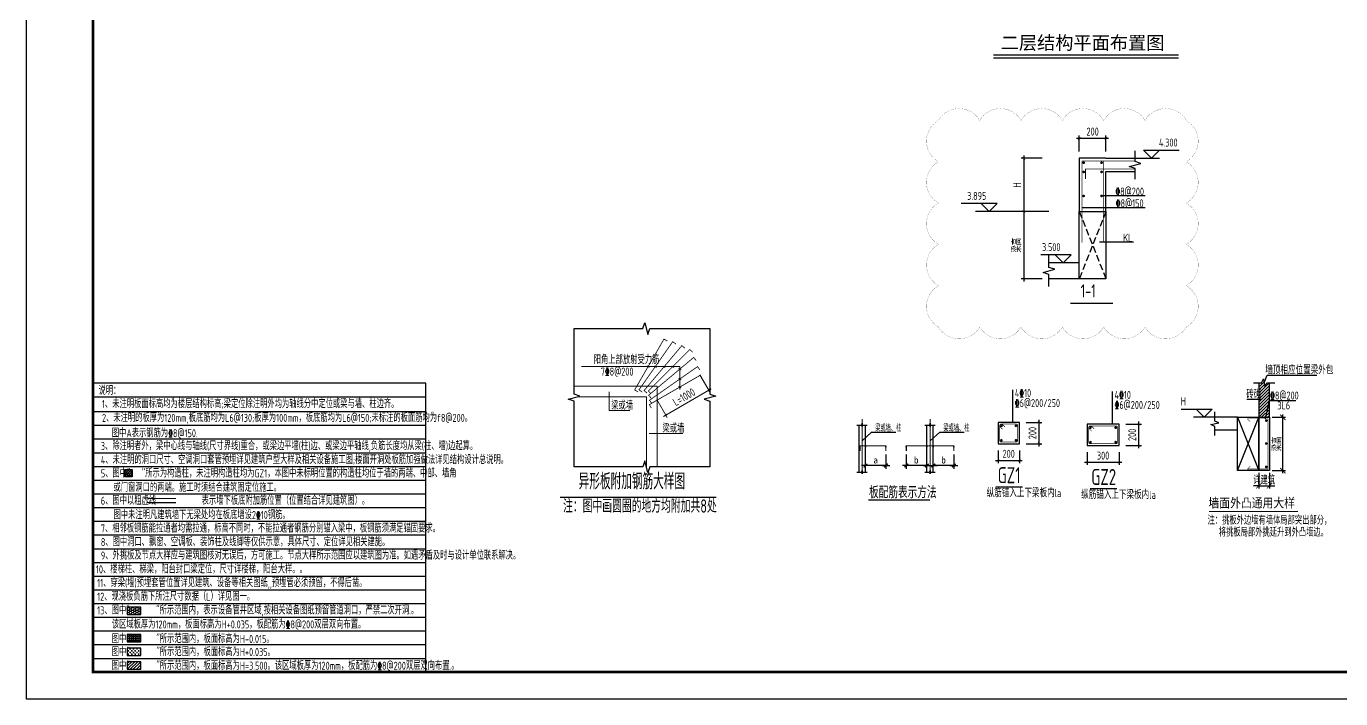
# Model space of a CAD drawing. Extents: x -668857 to 143095, y -247466 to 228182.
# Drawn here: x -229465 to -180181, y 97741 to 122965 of the extents above; entities that cross this region are included whole.
import ezdxf
from ezdxf.enums import TextEntityAlignment as Align

# ---------------------------------------------------------------- set-up
doc = ezdxf.new("R2010")
doc.units = 0
doc.header["$LTSCALE"] = 1000
for name, pattern in [('__DASH', [0.35, 0.25, -0.1]), ('DASH', [0.35, 0.25, -0.1]), ('DOTE', [2.42, 2, -0.2, 0.02, -0.2])]:
    doc.linetypes.add(name, pattern=pattern)
doc.layers.get('0').update_dxf_attribs({"linetype": 'CONTINUOUS'})
doc.layers.get('DEFPOINTS').update_dxf_attribs({"linetype": 'CONTINUOUS'})
for name, color, linetype, lineweight in [('+公共字体', 7, 'CONTINUOUS', 20), ('+图名', 243, 'CONTINUOUS', 20), ('+混凝土墙', 3, 'CONTINUOUS', 20), ('DOTE', 19, 'DOTE', 9), ('Z-详图标注', 3, 'CONTINUOUS', 18), ('查找字符', 1, 'CONTINUOUS', 18)]:
    doc.layers.add(name, color=color, linetype=linetype, lineweight=lineweight)
for name, color, linetype in [('-TK', 7, 'CONTINUOUS'), ('DIM', 2, 'CONTINUOUS'), ('FLOOR_UP_REIN', 13, 'CONTINUOUS'), ('GJ', 5, 'CONTINUOUS'), ('LINK', 6, 'CONTINUOUS'), ('NUM', 7, 'CONTINUOUS'), ('OUTLINE', 2, 'CONTINUOUS'), ('REIN', 6, 'CONTINUOUS'), ('S-B板填充', 251, 'CONTINUOUS'), ('S-B表格', 2, 'CONTINUOUS'), ('S-DETLCW-LINE1-pdx', 7, 'CONTINUOUS'), ('S-DETLCW-TEXT', 7, 'CONTINUOUS'), ('S-DETLS-HATCH', 251, 'CONTINUOUS'), ('S-DETLS-TEXT', 7, 'CONTINUOUS'), ('S-X详图实线', 4, 'CONTINUOUS'), ('S-X详图标注', 3, 'CONTINUOUS'), ('S-X详图钢筋', 6, 'CONTINUOUS'), ('S-大样-砼线', 7, 'CONTINUOUS'), ('S-引出线', 40, 'CONTINUOUS'), ('S-文字', 7, 'CONTINUOUS'), ('S-板正筋', 2, 'CONTINUOUS'), ('S-构造柱', 212, 'CONTINUOUS'), ('S-表格线', 54, 'CONTINUOUS'), ('S-降板填充', 75, 'CONTINUOUS'), ('TEXT', 2, 'CONTINUOUS'), ('THIN', 7, 'CONTINUOUS'), ('大样线', 40, 'CONTINUOUS'), ('悬梁', 4, 'CONTINUOUS'), ('空调洞口标注', 130, 'CONTINUOUS'), ('说明文字', 7, 'CONTINUOUS')]:
    doc.layers.add(name, color=color, linetype=linetype)
doc.layers.add('审图修改', color=2, linetype='CONTINUOUS', plot=False)
doc.styles.add('-宋体', font='', dxfattribs={"width": 0.7, "height": 300, "bigfont": '宋体.TTF'})
doc.styles.add('10', font='', dxfattribs={"width": 0.7, "height": 300})
doc.styles.add('BW_Rein', font='Tssdeng.shx', dxfattribs={"width": 0.7, "bigfont": 'hztxt.shx'})
doc.styles.add('hzst', font='', dxfattribs={"width": 0.7})
doc.styles.add('TSSD_DIMENSION', font='Tssdeng.shx', dxfattribs={"width": 0.7, "bigfont": 'tssdchn.shx'})
doc.styles.add('TSSD_Label', font='Tssdeng.shx', dxfattribs={"width": 0.7, "bigfont": 'hztxt.shx'})
doc.styles.add('TSSD_Norm', font='Tssdeng.shx', dxfattribs={"bigfont": 'tssdchn.shx'})
doc.styles.add('TSSD_REIN', font='tssdeng.shx', dxfattribs={"width": 0.7, "height": 300, "bigfont": 'tssdchn.shx'})
doc.styles.get('-宋体').set_extended_font_data('SimSun')
doc.styles.get('10').set_extended_font_data('SimSun')
doc.styles.get('hzst').set_extended_font_data('SimSun')
doc.dimstyles.new('25-100', dxfattribs={"dimscale": 100, "dimtxt": 3, "dimasz": 2, "dimexe": 1, "dimexo": 1, "dimgap": 0.5, "dimtad": 1, "dimdec": 0, "dimlfac": 0.25, "dimdsep": 46, "dimtxsty": 'TSSD_REIN', "dimblk1": 'ARCHTICK', "dimblk2": 'ARCHTICK', "dimsah": 1, "dimcen": 2.5, "dimdle": 1, "dimclrd": 256, "dimclre": 256, "dimclrt": 7, "dimadec": 0, "dimazin": 0, "dimtfac": 1, "dimtdec": 0, "dimtix": 1, "dimtmove": 2, "dimatfit": 3, "dimldrblk": 'ARCHTICK', "dimfxl": 0, "dimtolj": 1, "dimtzin": 0, "dimlwd": -1, "dimlwe": -1, "dimarcsym": 0})
doc.dimstyles.new('TSSD_100_100$0', dxfattribs={"dimtxt": 300, "dimasz": 80, "dimexe": 100, "dimexo": 250, "dimgap": 100, "dimtad": 1, "dimdec": 0, "dimzin": 0, "dimdsep": 46, "dimtxsty": 'TSSD_DIMENSION', "dimblk": 'ARCHTICK', "dimcen": 0, "dimdle": 100, "dimclrd": 3, "dimclre": 3, "dimclrt": 7, "dimadec": 0, "dimazin": 0, "dimtfac": 1, "dimtdec": 0, "dimtix": 1, "dimtmove": 2, "dimatfit": 3, "dimldrblk": 'ARCHTICK', "dimfxl": 0, "dimtolj": 1, "dimtzin": 0, "dimarcsym": 0})
doc.dimstyles.new('TSSD_20_100', dxfattribs={"dimtxt": 300, "dimasz": 100, "dimexe": 100, "dimexo": 250, "dimgap": 100, "dimtad": 1, "dimdec": 0, "dimlfac": 0.2, "dimzin": 0, "dimdsep": 46, "dimtxsty": 'TSSD_DIMENSION', "dimblk": 'ARCHTICK', "dimcen": 0, "dimdle": 100, "dimclrt": 7, "dimadec": 0, "dimazin": 0, "dimtfac": 1, "dimtdec": 0, "dimtix": 1, "dimtmove": 2, "dimatfit": 3, "dimldrblk": 'ARCHTICK', "dimfxl": 0, "dimtolj": 1, "dimtzin": 0, "dimarcsym": 0})
doc.dimstyles.new('TSSD_25_100', dxfattribs={"dimtxt": 300, "dimasz": 100, "dimexe": 100, "dimexo": 250, "dimgap": 100, "dimtad": 1, "dimdec": 0, "dimlfac": 0.25, "dimzin": 0, "dimdsep": 46, "dimtxsty": 'TSSD_DIMENSION', "dimblk": 'ARCHTICK', "dimcen": 0, "dimdle": 100, "dimclrt": 7, "dimadec": 0, "dimazin": 0, "dimtfac": 1, "dimtdec": 0, "dimtix": 1, "dimtmove": 2, "dimatfit": 3, "dimldrblk": 'ARCHTICK', "dimfxl": 0, "dimtolj": 1, "dimtzin": 0, "dimarcsym": 0})

# ---------------------------------------------------------------- blocks, each defined once
blk = doc.blocks.new('_DIMX')
blk.add_line((-150, 0), (150, 0))
at = {"const_width": 50}
blk.add_lwpolyline([(-70, -70), (70, 70)], dxfattribs=at)
blk = doc.blocks.new('A$C1DDD5A89')
at = {"color": 6, "const_width": 50}
blk.add_lwpolyline([(439, 25), (2741, 25)], dxfattribs=at)
at = {"layer": 'DOTE', "color": 8, "linetype": 'DOTE'}
for p, q in [((202, 3054), (202, 888)), ((2750, 3054), (2750, 888))]:
    blk.add_line(p, q, dxfattribs=at)
at = {"layer": 'GJ'}
blk.add_point((1858, 2022), dxfattribs=at)
at = {"layer": 'REIN', "color": 1, "const_width": 40}
for points in [[(129, 1860), (129, 2059), (1095, 2059), (1095, 1860)], [(1858, 1860), (1858, 2059), (3643, 2059), (3643, 1860)]]:
    blk.add_lwpolyline(points, dxfattribs=at)
at = {"layer": '大样线'}
for p, q in [((0, 2837), (188, 2837)), ((81, 2837), (81, 1066)), ((188, 2837), (202, 2909)), ((202, 2909), (202, 2778)), ((202, 2778), (217, 2837)), ((202, 2247), (556, 2571)), ((217, 2837), (395, 2837)), ((556, 2571), (1467, 2571)), ((2548, 2837), (2736, 2837)), ((2736, 2837), (2751, 2909)), ((2751, 2909), (2751, 2778)), ((2751, 2778), (2766, 2837)), ((2758, 2247), (3112, 2571)), ((2766, 2837), (2943, 2837)), ((3112, 2571), (4023, 2571)), ((0, 1066), (188, 1066)), ((188, 1066), (202, 1138)), ((202, 1138), (202, 1006)), ((202, 1006), (217, 1066)), ((217, 1066), (395, 1066)), ((2548, 1066), (2736, 1066)), ((2736, 1066), (2751, 1138)), ((2751, 1138), (2751, 1006)), ((2751, 1006), (2766, 1066)), ((2766, 1066), (2943, 1066))]:
    blk.add_line(p, q, dxfattribs=at)
at = {"layer": '大样线', "linetype": 'ByBlock'}
for p, q in [((323, 1066), (323, 2837)), ((2630, 1066), (2630, 2837)), ((2871, 1066), (2871, 2837))]:
    blk.add_line(p, q, dxfattribs=at)
at = {"layer": '大样线', "color": 0, "linetype": 'ByBlock'}
for p in [(323, 2022), (1095, 2022), (2630, 2022), (2871, 2022), (3643, 2022), (202, 1319)]:
    blk.add_point(p, dxfattribs=at)
at = {"layer": '空调洞口标注'}
for p, q in [((1095, 1732), (1095, 1190)), ((1858, 1732), (1858, 1190)), ((3643, 1732), (3643, 1190)), ((1094, 1319), (203, 1319)), ((2629, 1319), (1859, 1319)), ((3642, 1319), (2872, 1319))]:
    blk.add_line(p, q, dxfattribs=at)
blk.add_point((1858, 1319), dxfattribs=at)
at = {"layer": '空调洞口标注', "color": 0, "linetype": 'ByBlock'}
blk.add_point((2871, 1319), dxfattribs=at)
at = {"layer": '空调洞口标注', "xscale": 0.9649999998509884, "yscale": 0.9649999998509884, "zscale": 0.965, "rotation": 180}
for p in [(323, 1319), (1858, 1319)]:
    blk.add_blockref('_DIMX', p, dxfattribs=at)
at = {"layer": '空调洞口标注', "xscale": 0.9649999998509884, "yscale": 0.9649999998509884, "zscale": 0.965}
for p in [(1095, 1319), (2630, 1319), (2872, 1319), (3643, 1319)]:
    blk.add_blockref('_DIMX', p, dxfattribs=at)
at = {"layer": '空调洞口标注', "style": '10'}
for s, p in [('a', (709, 1523)), ('b', (2231, 1523)), ('b', (3257, 1523))]:
    blk.add_text(s, height=250, dxfattribs=at).set_placement(p, align=Align.MIDDLE_CENTER)
at = {"layer": '说明文字'}
for s, height, style, width, p in [('梁或墙、柱', 250, 'TSSD_REIN', 0.6, (693, 2596)), ('梁或墙、柱', 250, 'TSSD_REIN', 0.6, (3249, 2596)), ('板配筋表示方法', 450, 'TSSD_DIMENSION', 0.7, (459, 91))]:
    blk.add_text(s, height=height, dxfattribs=dict(at, style=style, width=width)).set_placement(p)
blk = doc.blocks.new('_ArchTick')
at = {"color": 0, "linetype": 'ByBlock', "const_width": 0.15}
blk.add_lwpolyline([(-0.5, -0.5), (0.5, 0.5)], dxfattribs=at)
blk = doc.blocks.new('*D45')
at = {"layer": 'DEFPOINTS', "color": 0}
for p in [(30394, 226071), (30794, 226071), (30794, 225492)]:
    blk.add_point(p, dxfattribs=at)
at = {"layer": 'S-X详图标注'}
for p, q in [((30394, 225971), (30394, 225392)), ((30794, 225971), (30794, 225392)), ((30394, 225492), (30194, 225492)), ((30394, 225492), (30794, 225492)), ((30794, 225492), (30994, 225492))]:
    blk.add_line(p, q, dxfattribs=at)
at = {"layer": 'S-X详图标注', "xscale": 200, "yscale": 200, "zscale": 200}
blk.add_blockref('_ArchTick', (30394, 225492), dxfattribs=at)
at = {"layer": 'S-X详图标注', "xscale": 200, "yscale": 200, "zscale": 200, "rotation": 180}
blk.add_blockref('_ArchTick', (30794, 225492), dxfattribs=at)
at = {"layer": 'S-X详图标注', "color": 7, "insert": (30594, 225692), "char_height": 300, "attachment_point": 5, "style": 'TSSD_REIN'}
blk.add_mtext('\\A1;详建筑', dxfattribs=at)
blk = doc.blocks.new('*D46')
at = {"layer": 'DEFPOINTS', "color": 0}
for p in [(30794, 228060), (31291, 228060), (30794, 226060)]:
    blk.add_point(p, dxfattribs=at)
at = {"layer": 'S-X详图标注'}
for p, q in [((30894, 228060), (31391, 228060)), ((31291, 225960), (31291, 228160)), ((30894, 226060), (31391, 226060))]:
    blk.add_line(p, q, dxfattribs=at)
at = {"layer": 'S-X详图标注', "xscale": 200, "yscale": 200, "zscale": 200}
for p, rotation in [((31291, 228060), 90), ((31291, 226060), 270)]:
    blk.add_blockref('_ArchTick', p, dxfattribs=dict(at, rotation=rotation))
at = {"layer": 'S-X详图标注', "color": 7, "insert": (31091, 227060), "char_height": 300, "attachment_point": 5, "rotation": 90, "style": 'TSSD_REIN'}
blk.add_mtext('\\A1;梁高', dxfattribs=at)
blk = doc.blocks.new('*D571')
at = {"layer": 'DEFPOINTS', "color": 0}
for p in [(-192231, 108106), (-191488, 108106), (-192231, 107306)]:
    blk.add_point(p, dxfattribs=at)
at = {"layer": 'DIM', "color": 0, "lineweight": -2}
for p, q in [((-191981, 108106), (-191388, 108106)), ((-191488, 107206), (-191488, 108206)), ((-191981, 107306), (-191388, 107306))]:
    blk.add_line(p, q, dxfattribs=at)
at = {"layer": 'DIM', "color": 0, "lineweight": -2, "xscale": 100, "yscale": 100, "zscale": 100}
for p, rotation in [((-191488, 108106), 90), ((-191488, 107306), 270)]:
    blk.add_blockref('_ArchTick', p, dxfattribs=dict(at, rotation=rotation))
at = {"layer": 'DIM', "color": 7, "insert": (-191738, 107706), "char_height": 300, "attachment_point": 5, "rotation": 90, "style": 'TSSD_DIMENSION'}
blk.add_mtext('\\A1;200', dxfattribs=at)
blk = doc.blocks.new('*D572')
at = {"layer": 'DEFPOINTS', "color": 0}
for p in [(-193031, 107306), (-192231, 107306), (-192231, 106679)]:
    blk.add_point(p, dxfattribs=at)
at = {"layer": 'DIM', "color": 0, "lineweight": -2}
for p, q in [((-193031, 107056), (-193031, 106579)), ((-192231, 107056), (-192231, 106579)), ((-193131, 106679), (-192131, 106679))]:
    blk.add_line(p, q, dxfattribs=at)
at = {"layer": 'DIM', "color": 0, "lineweight": -2, "xscale": 100, "yscale": 100, "zscale": 100, "rotation": 180}
blk.add_blockref('_ArchTick', (-193031, 106679), dxfattribs=at)
at = {"layer": 'DIM', "color": 0, "lineweight": -2, "xscale": 100, "yscale": 100, "zscale": 100}
blk.add_blockref('_ArchTick', (-192231, 106679), dxfattribs=at)
at = {"layer": 'DIM', "color": 7, "insert": (-192631, 106929), "char_height": 300, "attachment_point": 5, "style": 'TSSD_DIMENSION'}
blk.add_mtext('\\A1;200', dxfattribs=at)
blk = doc.blocks.new('*D504')
at = {"layer": 'DEFPOINTS', "color": 0}
for p in [(5060, 9464), (3444, 8530), (5522, 8664)]:
    blk.add_point(p, dxfattribs=at)
at = {"layer": 'DIM', "color": 3, "lineweight": -2}
for p, q in [((5185, 9247), (5572, 8577)), ((3819, 7680), (5609, 8714)), ((3569, 8314), (3956, 7644))]:
    blk.add_line(p, q, dxfattribs=at)
at = {"layer": 'DIM', "color": 3, "lineweight": -2, "xscale": 80, "yscale": 80, "zscale": 80}
for p, rotation in [((5522, 8664), 29.99999999994698), ((3906, 7730), 209.999999999947)]:
    blk.add_blockref('_ArchTick', p, dxfattribs=dict(at, rotation=rotation))
at = {"layer": 'DIM', "color": 7, "insert": (4589, 8413), "char_height": 300, "attachment_point": 5, "rotation": 30, "style": 'TSSD_DIMENSION'}
blk.add_mtext('\\A1;L=1000', dxfattribs=at)
blk = doc.blocks.new('*D595')
at = {"layer": 'DEFPOINTS', "color": 0}
for p in [(-188491, 108038), (-187748, 108038), (-188491, 107238)]:
    blk.add_point(p, dxfattribs=at)
at = {"layer": 'DIM', "color": 0, "lineweight": -2}
for p, q in [((-188241, 108038), (-187648, 108038)), ((-187748, 107138), (-187748, 108138)), ((-188241, 107238), (-187648, 107238))]:
    blk.add_line(p, q, dxfattribs=at)
at = {"layer": 'DIM', "color": 0, "lineweight": -2, "xscale": 100, "yscale": 100, "zscale": 100}
for p, rotation in [((-187748, 108038), 90), ((-187748, 107238), 270)]:
    blk.add_blockref('_ArchTick', p, dxfattribs=dict(at, rotation=rotation))
at = {"layer": 'DIM', "color": 7, "insert": (-187998, 107638), "char_height": 300, "attachment_point": 5, "rotation": 90, "style": 'TSSD_DIMENSION'}
blk.add_mtext('\\A1;200', dxfattribs=at)
blk = doc.blocks.new('*D596')
at = {"layer": 'DEFPOINTS', "color": 0}
for p in [(-189691, 107238), (-188491, 107238), (-188491, 106611)]:
    blk.add_point(p, dxfattribs=at)
at = {"layer": 'DIM', "color": 0, "lineweight": -2}
for p, q in [((-189691, 106988), (-189691, 106511)), ((-188491, 106988), (-188491, 106511)), ((-189791, 106611), (-188391, 106611))]:
    blk.add_line(p, q, dxfattribs=at)
at = {"layer": 'DIM', "color": 0, "lineweight": -2, "xscale": 100, "yscale": 100, "zscale": 100, "rotation": 180}
blk.add_blockref('_ArchTick', (-189691, 106611), dxfattribs=at)
at = {"layer": 'DIM', "color": 0, "lineweight": -2, "xscale": 100, "yscale": 100, "zscale": 100}
blk.add_blockref('_ArchTick', (-188491, 106611), dxfattribs=at)
at = {"layer": 'DIM', "color": 7, "insert": (-189091, 106861), "char_height": 300, "attachment_point": 5, "style": 'TSSD_DIMENSION'}
blk.add_mtext('\\A1;300', dxfattribs=at)
blk = doc.blocks.new('A1')
blk.add_lwpolyline([(0, 59400), (0, 0), (84100, 0), (84100, 59400)], close=True)
at = {"const_width": 100}
blk.add_lwpolyline([(2500, 58400), (2500, 1000), (83100, 1000), (83100, 58400)], close=True, dxfattribs=at)
blk = doc.blocks.new('*D1079')
at = {"layer": 'DEFPOINTS', "color": 0}
for p in [(-337068, -61745), (-338068, -62495), (-337068, -62495)]:
    blk.add_point(p, dxfattribs=at)
at = {"layer": 'DIM', "color": 0, "lineweight": -2}
for p, q in [((-338168, -61745), (-336968, -61745)), ((-338068, -62245), (-338068, -61645)), ((-337068, -62245), (-337068, -61645))]:
    blk.add_line(p, q, dxfattribs=at)
at = {"layer": 'DIM', "color": 0, "lineweight": -2, "xscale": 100, "yscale": 100, "zscale": 100, "rotation": 180}
blk.add_blockref('_ArchTick', (-338068, -61745), dxfattribs=at)
at = {"layer": 'DIM', "color": 0, "lineweight": -2, "xscale": 100, "yscale": 100, "zscale": 100}
blk.add_blockref('_ArchTick', (-337068, -61745), dxfattribs=at)
at = {"layer": 'DIM', "color": 7, "insert": (-337568, -61495), "char_height": 300, "attachment_point": 5, "style": 'TSSD_DIMENSION'}
blk.add_mtext('\\A1;200', dxfattribs=at)
blk = doc.blocks.new('*D1080')
at = {"layer": 'DEFPOINTS', "color": 0}
for p in [(-339207, -62495), (-340147, -64495), (-339207, -64495)]:
    blk.add_point(p, dxfattribs=at)
at = {"layer": 'DIM', "color": 0, "lineweight": -2}
for p, q in [((-339457, -62495), (-340247, -62495)), ((-340147, -62395), (-340147, -64595)), ((-339457, -64495), (-340247, -64495))]:
    blk.add_line(p, q, dxfattribs=at)
at = {"layer": 'DIM', "color": 0, "lineweight": -2, "xscale": 100, "yscale": 100, "zscale": 100}
for p, rotation in [((-340147, -62495), 90), ((-340147, -64495), 270)]:
    blk.add_blockref('_ArchTick', p, dxfattribs=dict(at, rotation=rotation))
at = {"layer": 'DIM', "color": 7, "insert": (-340397, -63495), "char_height": 300, "attachment_point": 5, "rotation": 90, "style": 'TSSD_DIMENSION'}
blk.add_mtext('\\A1;H', dxfattribs=at)
blk = doc.blocks.new('*D1081')
at = {"layer": 'DEFPOINTS', "color": 0}
for p in [(-339207, -64495), (-340147, -67018), (-339207, -67018, 0)]:
    blk.add_point(p, dxfattribs=at)
at = {"layer": 'DIM', "color": 0, "lineweight": -2}
for p, q in [((-339457, -64495), (-340247, -64495)), ((-340147, -64395), (-340147, -67118)), ((-339457, -67018), (-340247, -67018))]:
    blk.add_line(p, q, dxfattribs=at)
at = {"layer": 'DIM', "color": 0, "lineweight": -2, "xscale": 100, "yscale": 100, "zscale": 100}
for p, rotation in [((-340147, -64495), 90), ((-340147, -67018), 270)]:
    blk.add_blockref('_ArchTick', p, dxfattribs=dict(at, rotation=rotation))
at = {"layer": 'DIM', "color": 7, "insert": (-340397, -65757), "char_height": 300, "attachment_point": 5, "rotation": 90, "style": 'TSSD_DIMENSION'}
blk.add_mtext('\\A1;梁高', dxfattribs=at)
blk = doc.blocks.new('20210306.16465652')
at = {"layer": 'S-DETLS-HATCH'}
h = blk.add_hatch(dxfattribs=at)
h.set_pattern_fill('ANSI31', color=256, scale=25)
h.set_pattern_definition([(45, (-250051.66, 573697.02), (-56.126601, 56.126601), [])])
h.paths.add_polyline_path([(3315.4, 5761.9), (3215.4, 5761.9), (3145.4, 5611.9), (3085.4, 5911.9), (3015.4, 5761.9), (2915.4, 5761.9), (2915.4, 4472.4), (3315.4, 4472.4)])
at = {"layer": 'S-DETLCW-LINE1-pdx'}
for points in [[(2715.4, 5761.9), (3015.4, 5761.9), (3085.4, 5911.9), (3145.4, 5611.9), (3215.4, 5761.9), (3515.4, 5761.9)], [(1268.2, 3792.4), (1268.2, 4132.4), (1118.2, 4202.4), (1418.2, 4262.4), (1268.2, 4332.4), (1268.2, 4672.4)]]:
    blk.add_lwpolyline(points, dxfattribs=at)
at = {"layer": 'S-DETLCW-TEXT', "const_width": 30}
blk.add_lwpolyline([(4388.8, 937.6), (1041.9, 937.6)], dxfattribs=at)
at = {"layer": 'S-DETLS-TEXT'}
blk.add_line((3009.8, 5139.7), (2467.6, 5139.7), dxfattribs=at)
for points in [[(3115.4, 5761.9), (3233, 6051.8), (5095.2, 6051.8)], [(3165.2, 4412.4), (3315.4, 5101.5), (4302.7, 5101.5)]]:
    blk.add_lwpolyline(points, dxfattribs=at)
at = {"layer": 'S-X详图实线'}
for p, q in [((2115.4, 4472.4), (1268.2, 4472.4)), ((2115.4, 4472.4), (2915.4, 2472.4)), ((2115.4, 2472.4), (2915.4, 4472.4)), ((2115.4, 3992.4), (1268.2, 3992.4))]:
    blk.add_line(p, q, dxfattribs=at)
blk.add_lwpolyline([(2915.4, 5761.9), (2915.4, 4472.4), (3315.4, 4472.4), (3315.4, 5761.9)], dxfattribs=at)
for points in [[(2115.4, 4472.4), (2915.4, 4472.4), (2915.4, 2472.4), (2115.4, 2472.4)], [(2915.4, 4472.4), (3315.4, 4472.4), (3315.4, 2472.4), (2915.4, 2472.4)]]:
    blk.add_lwpolyline(points, close=True, dxfattribs=at)
at = {"layer": 'S-X详图标注'}
blk.add_line((1268.2, 4472.4), (468.4, 4472.4), dxfattribs=at)
blk.add_lwpolyline([(0, 4772.4), (1168.3, 4772.4), (868.3, 4472.4), (568.3, 4772.4)], dxfattribs=at)
at = {"layer": 'S-X详图钢筋', "const_width": 20}
blk.add_lwpolyline([(2592.4, 4306.3), (2486.4, 4412.4), (3255.4, 4412.4), (3255.4, 2532.4), (2486.4, 2532.4), (2592.4, 2638.4)], dxfattribs=at)
at = {"layer": 'S-X详图钢筋', "const_width": 50}
for points in [[(3168.1, 4350.3, 1), (3218.1, 4350.3, 1)], [(3168.1, 3488.9, 1), (3218.1, 3488.9, 1)], [(3168.1, 2609.8, 1), (3218.1, 2609.8, 1)]]:
    blk.add_lwpolyline(points, format="xyb", close=True, dxfattribs=at)
at = {"layer": 'S-DETLCW-TEXT', "style": 'hzst', "width": 0.85}
blk.add_text('墙面外凸通用大样', height=350, dxfattribs=at).set_placement((1025.4, 1088.1))
at = {"layer": 'S-DETLS-TEXT', "width": 0.7}
for s, style, p in [('墙顶相应位置梁外包', 'BW_Rein', (3158.9, 6088.4)), ('砖砌', 'BW_Rein', (2442.3, 5176.3)), ('%%1328@200', 'BW_Rein', (3336.9, 5138.1)), ('3L6', 'BW_Rein', (3608.6, 4766)), ('注：挑板外边墙有墙体局部突出部分，', 'TSSD_REIN', (991.5, 450)), ('将挑板局部外挑延升到外凸墙边。', 'TSSD_REIN', (1414.1, 0))]:
    blk.add_text(s, height=300, dxfattribs=dict(at, style=style)).set_placement(p)
at = {"layer": 'S-DETLS-TEXT', "style": 'TSSD_REIN', "width": 0.75}
blk.add_text('H', height=300, dxfattribs=at).set_placement((181.3, 4832.5), align=Align.BOTTOM_RIGHT)
at = {"layer": 'S-X详图标注'}
for p1, p2, distance, text, picture, middle in [((3315.4, 2472.4), (3315.4, 4472.4), -496.7, '梁高', '*D46', (3612.1, 3472.4)), ((2915.4, 2483.6), (3315.4, 2483.6), -579.2, '详建筑', '*D45', (3115.4, 2104.4))]:
    dim = blk.add_aligned_dim(p1=p1, p2=p2, distance=distance, text=text, dimstyle='25-100', dxfattribs=at)
    dim.commit()
    dim.dimension.update_dxf_attribs({"geometry": picture, "text_midpoint": middle, "insert": (-27478.5, -223587.5)})
blk = doc.blocks.new('A$C3D802B83')
at = {"layer": '+公共字体', "linetype": 'Continuous'}
for p, q in [((744, 9550.9), (4432.1, 9550.9)), ((4432.1, 8687.9), (4432.1, 9550.9)), ((1781.2, 8604.3), (1781.2, 7908.1)), ((1781.2, 7900.1), (2555.9, 7900.1)), ((3278.8, 7035.6), (4551.4, 7035.6))]:
    blk.add_line(p, q, dxfattribs=at)
at = {"layer": '+图名', "linetype": 'Continuous', "const_width": 50}
blk.add_lwpolyline([(-63, 4643.9), (5800.4, 4643.9)], dxfattribs=at)
at = {"layer": '+混凝土墙', "linetype": 'Continuous'}
for p, q in [((468.2, 8822.4), (3581.4, 8822.4)), ((597.3, 8422.4), (3181.4, 8422.4)), ((3181.4, 8422.4), (3181.4, 5796.4)), ((3581.4, 8822.4), (3581.4, 5796.4))]:
    blk.add_line(p, q, dxfattribs=at)
at = {"layer": 'FLOOR_UP_REIN', "const_width": 30}
for points in [[(3970.2, 10507.9), (3840.3, 10582.9), (2739.8, 8676.9), (2869.7, 8601.9)], [(4289.1, 10397.8), (4166.2, 10483.8), (2903.8, 8681), (3026.7, 8594.9)], [(4622.7, 10240.4), (4507.8, 10336.8), (3093.1, 8650.8), (3208, 8554.4)], [(4914.2, 10087.1), (4808.2, 10193.1), (3251.9, 8636.8), (3358, 8530.8)], [(5048.3, 9777.8), (4951.8, 9892.7), (3265.9, 8478), (3362.3, 8363.1)], [(5184.9, 9428.3), (5098.9, 9551.1), (3296, 8288.8), (3382.1, 8165.9)], [(5273, 9095.3), (5198, 9225.2), (3292, 8124.8), (3367, 7994.9)]]:
    blk.add_lwpolyline(points, dxfattribs=at)
at = {"layer": 'THIN'}
blk.add_lwpolyline([(5562.2, 5796.4), (3306.7, 5796.4), (3236.7, 5576.4), (3116.7, 6016.4), (3046.7, 5796.4), (468.2, 5796.4), (468.2, 8257.2), (248.2, 8327.2), (688.2, 8447.2), (468.2, 8517.2), (468.2, 10977.9), (3046.7, 10977.9), (3116.7, 11197.9), (3236.7, 10757.9), (3306.7, 10977.9), (5562.2, 10977.9), (5562.2, 8517.2), (5782.2, 8447.2), (5342.2, 8327.2), (5562.2, 8257.2)], close=True, dxfattribs=at)
at = {"layer": '查找字符', "const_width": 35}
for points in [[(3195.4, 9582.1), (3293.5, 9519.7)], [(3461.2, 9577.4), (3559.3, 9515)], [(3788.2, 9577.4), (3886.4, 9515)], [(4121.9, 9577.4), (4220.1, 9515)], [(4388.1, 9483.1), (4486.2, 9420.7)], [(4388.1, 9110.7), (4486.2, 9048.3)], [(4388.1, 8809.5), (4486.2, 8747.1)]]:
    blk.add_lwpolyline(points, dxfattribs=at)
at = {"layer": '+公共字体', "linetype": 'Continuous', "style": 'TSSD_REIN', "width": 0.7}
for s, p in [('阳角上部放射受力筋', (1206.7, 9652.5)), ('7%%1328@200', (1467.3, 9212.7)), ('梁或墙', (1863, 7938.4)), ('梁或墙', (3783.9, 7076.5))]:
    blk.add_text(s, height=300, dxfattribs=at).set_placement(p)
blk.add_text('注：图中画圆圈的地方均附加共8处', height=500, dxfattribs=at).set_placement((55.5, 3920.3), align=Align.BOTTOM_LEFT)
at = {"layer": '+图名', "linetype": 'Continuous', "style": 'TSSD_REIN', "width": 0.7}
blk.add_text('异形板附加钢筋大样图', height=600, dxfattribs=at).set_placement((640.5, 4766.9), align=Align.BOTTOM_LEFT)
at = {"layer": 'DIM'}
dim = blk.add_aligned_dim(p1=(3443.8, 8530.2), p2=(5060.4, 9463.5), distance=-923.8, text='L=1000', dimstyle='TSSD_100_100$0', dxfattribs=at)
dim.commit()
dim.dimension.update_dxf_attribs({"geometry": '*D504', "text_midpoint": (4589, 8413.4)})
blk = doc.blocks.new('20210908.16341730')
at = {"layer": 'NUM', "const_width": 50, "elevation": 0}
blk.add_lwpolyline([(198734.9, 326241.4), (200333.2, 326241.4)], dxfattribs=at)
at = {"layer": 'S-X详图实线'}
for points in [[(200064.5, 331687.2), (199064.5, 331687.2), (199064.5, 329687.2)], [(200064.5, 331687.2), (201156, 331687.2)], [(200064.5, 329687.2), (200064.5, 331187.2)], [(200064.5, 331187.2), (201156, 331187.2)], [(201532.9, 330276.3), (199899.5, 330276.3)], [(201539.8, 329835.3), (199189.5, 329835.3)], [(201094.3, 328546.1), (199827.6, 328546.1)], [(199064.5, 327764.3), (197925.8, 327764.3)], [(199064.5, 327164.3), (197925.8, 327164.3)]]:
    blk.add_lwpolyline(points, dxfattribs=at)
at = {"layer": 'S-X详图实线', "elevation": 0}
blk.add_lwpolyline([(197925.8, 329687.2), (195171.3, 329687.2)], dxfattribs=at)
at = {"layer": 'S-X详图实线'}
blk.add_lwpolyline([(199064.5, 329687.2), (200064.5, 329687.2), (200064.5, 327164.3), (199064.5, 327164.3)], close=True, dxfattribs=at)
at = {"layer": 'S-X详图实线', "linetype": '__DASH'}
for points in [[(199064.5, 329687.2), (200064.5, 327164.3)], [(200064.5, 329687.2), (199064.5, 327164.3)]]:
    blk.add_lwpolyline(points, dxfattribs=at)
at = {"layer": 'S-X详图标注'}
for p, q in [((201156, 331687.2), (202071.8, 331687.2)), ((201771.8, 331687.2), (201471.8, 331987.2)), ((201471.8, 331987.2), (202071.8, 331987.2)), ((201771.8, 331687.2), (202071.8, 331987.2)), ((202071.8, 331987.2), (202812.2, 331987.2)), ((195381.5, 329987.2, 0), (194641.1, 329987.2, 0)), ((195681.5, 329687.2, 0), (195381.5, 329987.2, 0)), ((195981.5, 329987.2, 0), (195381.5, 329987.2, 0)), ((195681.5, 329687.2, 0), (195981.5, 329987.2, 0)), ((195939, 329687.2, 0), (195381.5, 329687.2, 0)), ((198161.3, 328064.3), (197627.3, 328064.3)), ((198461.3, 327764.3), (198161.3, 328064.3)), ((198761.3, 328064.3), (198161.3, 328064.3)), ((198718.8, 327764.3), (198161.3, 327764.3)), ((198461.3, 327764.3), (198761.3, 328064.3))]:
    blk.add_line(p, q, dxfattribs=at)
at = {"layer": 'S-X详图钢筋', "const_width": 30}
for points in [[(199964.5, 328523), (199964.5, 331587.2), (199164.5, 331587.2), (199164.5, 328523)], [(199164.5, 331009), (199164.5, 331587.2), (201156, 331587.2)], [(201156, 331287.2), (199298.9, 331287.2), (199298.9, 330906.5)]]:
    blk.add_lwpolyline(points, dxfattribs=at)
at = {"layer": 'S-X详图钢筋', "const_width": 50}
for points in [[(199254.5, 331521.2, -1), (199204.5, 331521.2, -1)], [(199254.5, 331177.5, -1), (199204.5, 331177.5, -1)], [(199874.5, 331521.2, 1), (199924.5, 331521.2, 1)], [(199874.5, 331177.5, 1), (199924.5, 331177.5, 1)], [(199254.5, 330276.3, -1), (199204.5, 330276.3, -1)], [(199874.5, 330276.3, 1), (199924.5, 330276.3, 1)]]:
    blk.add_lwpolyline(points, format="xyb", close=True, dxfattribs=at)
at = {"layer": 'THIN'}
for points in [[(201156, 330907.2), (201156, 331307.2), (200936, 331377.2), (201376, 331497.2), (201156, 331567.2), (201156, 331967.2)], [(197925.8, 326884.3), (197925.8, 327334.3), (197705.8, 327404.3), (198145.8, 327524.3), (197925.8, 327594.3), (197925.8, 328044.3)]]:
    blk.add_lwpolyline(points, dxfattribs=at)
at = {"layer": 'NUM', "style": 'TSSD_Norm', "width": 0.7}
blk.add_text('1-1', height=500, dxfattribs=at).set_placement((199117.5, 326314.4, 0), align=Align.BOTTOM_LEFT)
at = {"layer": 'S-X详图标注', "style": 'TSSD_REIN', "width": 0.7}
for s, p in [('4.300', (202750.3, 332037.2)), ('3.895', (195580.1, 330037.2, 0)), ('3.500', (198359.8, 328114.3))]:
    blk.add_text(s, height=300, dxfattribs=at).set_placement(p, align=Align.BOTTOM_RIGHT)
at = {"layer": 'S-X详图标注', "color": 1, "style": 'TSSD_REIN', "width": 0.7}
for s, p in [('%%1328@200', (200954.8, 330288.4)), ('%%1328@150', (200954.8, 329847.5))]:
    blk.add_text(s, height=300, dxfattribs=at).set_placement(p, align=Align.CENTER)
at = {"layer": 'S-X详图标注', "style": 'TSSD_REIN', "width": 0.7}
blk.add_text('KL', height=300, dxfattribs=at).set_placement((200882.9, 328556.5), align=Align.CENTER)
at = {"layer": 'DIM'}
dim = blk.add_linear_dim(base=(200064.5, 332438.1), p1=(199064.5, 331687.2), p2=(200064.5, 331687.2), dimstyle='TSSD_20_100', dxfattribs=at)
dim.commit()
dim.dimension.update_dxf_attribs({"geometry": '*D1079', "text_midpoint": (199564.5, 332688.1), "insert": (537132.9, 394182.6)})
for base, p1, p2, text, picture, middle in [((196986.1, 329687.2, 0), (197925.8, 331687.2, 0), (197925.8, 329687.2, 0), 'H', '*D1080', (196736.1, 330687.2, 0)), ((196986.1, 327164.3, 0), (197925.8, 329687.2, 0), (197925.8, 327164.3), '梁高', '*D1081', (196736.1, 328425.7, 0))]:
    dim = blk.add_linear_dim(base=base, p1=p1, p2=p2, angle=90, text=text, dimstyle='TSSD_20_100', dxfattribs=at)
    dim.commit()
    dim.dimension.update_dxf_attribs({"geometry": picture, "text_midpoint": middle, "insert": (537132.9, 394182.6)})

msp = doc.modelspace()

# ---------------------------------------------------------------- hatches: boundary and pattern name
at = {"layer": 'S-B板填充'}
h = msp.add_hatch(dxfattribs=at)
h.set_pattern_fill('ANGLE', color=252, scale=10, style=0)
h.set_pattern_definition([(0, (-140365.87, -95719.325), (0, 69.85), [50.8, -19.05]), (90, (-140365.87, -95719.325), (-69.85, 4e-15), [50.8, -19.05])])
h.paths.add_polyline_path([(-225676.71, 99872.33), (-225165.61, 99872.33), (-225165.61, 100151.11), (-225676.71, 100151.11)])
h = msp.add_hatch(dxfattribs=at)
h.set_pattern_fill('CROSS', color=252, scale=10, style=0)
h.set_pattern_definition([(0, (-140365.87, -95719.325), (63.5, 63.5), [31.75, -95.25]), (90, (-140349.997, -95735.2), (-63.5, 63.5), [31.75, -95.25])])
h.paths.add_polyline_path([(-225676.71, 99358.04), (-225165.61, 99358.04), (-225165.61, 99636.82), (-225676.71, 99636.82)])
h = msp.add_hatch(dxfattribs=at)
h.set_pattern_fill('METAL', color=256, scale=20, style=0)
h.set_pattern_definition([(45, (-139719.22, -70434.784), (-56.568542, 56.568542), [])])
h.paths.add_polyline_path([(-225676.71, 98843.75), (-225165.61, 98843.75), (-225165.61, 99122.54), (-225676.71, 99122.54)])
at = {"layer": 'S-构造柱'}
h = msp.add_hatch(dxfattribs=at)
h.set_pattern_fill('ARMORED', color=256, scale=12.857143, style=0)
h.set_pattern_definition([(50, (-2079040.786, -25279.48), (92.2191663, -8.0681316), [9.642857, -106.0714286]), (355, (-2079040.79, -25279.48), (-17.839457, 96.710417), [7.7142857, -84.857143]), (100.4514, (-2079033.1, -25280.15), (74.3797776, 88.642227), [8.1951673, -90.146843]), (46.1842, (-2079040.79, -25253.77), (137.216706, -21.281016), [14.464286, -159.107143]), (96.6356, (-2079029.35, -25255.54), (120.170919, 125.243726), [12.292751, -135.220243]), (351.1842, (-2079040.79, -25253.77), (120.170822, 125.24382), [11.571429, -127.285714]), (21, (-2079027.93, -25260.195), (76.7451924, -51.765286), [9.642857, -106.0714286]), (326, (-2079027.93, -25260.19), (31.2834, 93.233577), [7.7142857, -84.857143]), (71.4514, (-2079021.53, -25264.51), (108.0286237, 41.4682067), [8.1951673, -90.146843]), (37.5, (-2079040.786, -25279.48), (1.56340997, 42.80063835), [0, -83.8285714, 0, -86.1428571, 0, -85.1785714]), (7.5, (-2079040.786, -25279.48), (33.8232262, 50.7100772), [0, -49.1142857, 0, -81.9, 0, -32.4642857]), (327.5, (-2079069.458, -25279.48), (68.6343132, -2.8999121), [0, -32.1428571, 0, -100.2857143, 0, -133.0714286]), (317.5, (-2079082.315, -25279.48), (74.981079, 12.8706406), [0, -41.7857143, 0, -66.6, 0, -94.5]), (45, (-2079040.786, -25279.48), (-45.4568645, 45.4568645), [])])
h.paths.add_polyline_path([(-225772.2, 106343.05), (-225497.91, 106343.05), (-225497.91, 106068.77), (-225772.2, 106068.77)])
at = {"layer": 'S-降板填充', "linetype": 'ByBlock'}
h = msp.add_hatch(dxfattribs=at)
h.set_pattern_fill('HONEY', color=8, scale=17.142857, style=0)
h.set_pattern_definition([(0, (-3038261.81, 33190.63), (81.6428571, 47.1365143), [54.4285714, -108.8571429]), (120, (-3038261.81, 33190.63), (-81.6428474, 47.1365312), [54.4285714, -108.8571429]), (60, (-3038261.81, 33190.63), (9.75e-06, 94.2730455), [-108.8571429, 54.4285714])])
h.paths.add_polyline_path([(-225676.71, 100900.9), (-225165.61, 100900.9), (-225165.61, 101179.68), (-225676.71, 101179.68)])

# ---------------------------------------------------------------- linework, layer by layer
at = {"layer": 'LINK', "color": 1, "const_width": 25}
for points in [[(-192859.73, 107846.14), (-192951.66, 107938.06, -0.19891237), (-192965.72, 107972), (-192965.72, 107992.51, -0.41421356), (-192917.72, 108040.51), (-192343.72, 108040.51, -0.41421356), (-192295.72, 107992.51), (-192295.72, 107418.51, -0.41421356), (-192343.72, 107370.51), (-192917.72, 107370.51, -0.41421356), (-192965.72, 107418.51), (-192965.72, 107992.51, -0.41421356), (-192917.72, 108040.51), (-192897.21, 108040.51, -0.19891237), (-192863.27, 108026.45), (-192771.34, 107934.53)], [(-189519.77, 107778.71), (-189611.69, 107870.64, -0.19891237), (-189625.75, 107904.58), (-189625.75, 107925.08, -0.41421356), (-189577.75, 107973.08), (-188603.75, 107973.08, -0.41421356), (-188555.75, 107925.08), (-188555.75, 107351.08, -0.41421356), (-188603.75, 107303.08), (-189577.75, 107303.08, -0.41421356), (-189625.75, 107351.08), (-189625.75, 107925.08, -0.41421356), (-189577.75, 107973.08), (-189557.24, 107973.08, -0.19891237), (-189523.3, 107959.03), (-189431.38, 107867.1)]]:
    msp.add_lwpolyline(points, format="xyb", dxfattribs=at)
at = {"layer": 'OUTLINE'}
for points in [[(-192230.72, 108105.51), (-193030.72, 108105.51), (-193030.72, 107305.51), (-192230.72, 107305.51)], [(-188490.75, 108038.08), (-189690.75, 108038.08), (-189690.75, 107238.08), (-188490.75, 107238.08)]]:
    msp.add_lwpolyline(points, close=True, dxfattribs=at)
at = {"layer": 'REIN', "const_width": 50}
for points in [[(-192928.22, 107978.01, 1), (-192878.22, 107978.01, 1)], [(-192383.22, 107978.01, 1), (-192333.22, 107978.01, 1)], [(-189588.25, 107910.58, 1), (-189538.25, 107910.58, 1)], [(-188643.25, 107910.58, 1), (-188593.25, 107910.58, 1)], [(-192928.22, 107433.01, 1), (-192878.22, 107433.01, 1)], [(-192383.22, 107433.01, 1), (-192333.22, 107433.01, 1)], [(-189588.25, 107365.58, 1), (-189538.25, 107365.58, 1)], [(-188643.25, 107365.58, 1), (-188593.25, 107365.58, 1)]]:
    msp.add_lwpolyline(points, format="xyb", close=True, dxfattribs=at)
at = {"layer": 'S-引出线', "color": 3, "const_width": 56}
msp.add_lwpolyline([(-193201.9, 121890.5), (-186257.91, 121890.5)], dxfattribs=at)
at = {"layer": 'S-引出线', "color": 3}
msp.add_lwpolyline([(-193201.9, 121778.5), (-186257.91, 121778.5)], dxfattribs=at)
at = {"layer": 'S-板正筋', "linetype": 'DASH', "const_width": 42.86}
for points in [[(-224920.65, 105254.78), (-224920.65, 105254.78), (-223850.15, 105254.8), (-223850.15, 105254.8)], [(-224920.65, 105096.72), (-224920.65, 105096.72), (-223850.15, 105096.74), (-223850.15, 105096.74)]]:
    msp.add_lwpolyline(points, dxfattribs=at)
at = {"layer": 'S-构造柱'}
msp.add_lwpolyline([(-225772.2, 106343.05), (-225497.91, 106343.05), (-225497.91, 106068.77), (-225772.2, 106068.77), (-225772.2, 106343.05)], dxfattribs=at)
at = {"layer": 'S-表格线'}
for p, q in [((-226964.73, 98740.98), (-226964.73, 109580.49)), ((-214483.24, 109580.49), (-226964.73, 109580.49)), ((-214483.24, 98740.98), (-214483.24, 109580.49)), ((-214483.24, 109046.45), (-226964.73, 109046.45)), ((-226964.73, 100264.08), (-226964.73, 109046.45)), ((-226964.73, 108512.4), (-214483.24, 108512.4)), ((-226964.73, 107998.12), (-214483.24, 107998.12)), ((-226964.73, 107483.83), (-214483.24, 107483.83)), ((-226964.73, 106969.55), (-214483.24, 106969.55)), ((-226964.73, 106455.26), (-214483.24, 106455.26)), ((-226964.73, 105940.98), (-214483.24, 105940.98)), ((-226964.73, 105426.69), (-214483.24, 105426.69)), ((-226964.73, 104912.4), (-214483.24, 104912.4)), ((-226964.73, 104398.12), (-214483.24, 104398.12)), ((-226964.73, 103883.83), (-214483.24, 103883.83)), ((-226964.73, 103369.55), (-214483.24, 103369.55)), ((-226964.73, 102855.26), (-214483.24, 102855.26)), ((-226964.73, 102340.98), (-214483.24, 102340.98)), ((-226964.73, 101826.69), (-214483.24, 101826.69)), ((-226964.73, 101312.4), (-214483.24, 101312.4)), ((-226964.73, 100798.12), (-214483.24, 100798.12)), ((-226964.73, 100283.83), (-214483.24, 100283.83)), ((-226964.73, 99769.55), (-214483.24, 99769.55)), ((-226964.73, 99769.55), (-214483.24, 99769.55)), ((-226964.73, 99255.26), (-214483.24, 99255.26)), ((-226964.73, 98740.98), (-214483.24, 98740.98))]:
    msp.add_line(p, q, dxfattribs=at)
at = {"layer": 'S-降板填充'}
for points in [[(-225676.71, 100900.9), (-225165.61, 100900.9), (-225165.61, 101179.68), (-225676.71, 101179.68)], [(-225676.71, 99872.33), (-225165.61, 99872.33), (-225165.61, 100151.11), (-225676.71, 100151.11)], [(-225676.71, 99358.04), (-225165.61, 99358.04), (-225165.61, 99636.82), (-225676.71, 99636.82)], [(-225676.71, 98843.75), (-225165.61, 98843.75), (-225165.61, 99122.54), (-225676.71, 99122.54)]]:
    msp.add_lwpolyline(points, close=True, dxfattribs=at)
at = {"layer": 'TEXT', "color": 0}
for p, q in [((-192480.72, 108105.51), (-192480.72, 109331.78)), ((-188740.75, 108038.08), (-188740.75, 109264.35))]:
    msp.add_line(p, q, dxfattribs=at)
at = {"layer": '审图修改', "const_width": 5}
msp.add_lwpolyline([(-195265.84, 119431.85, -0.57735027), (-193716.92, 119431.85, -0.57735027), (-192168, 119431.85, -0.57735027), (-190619.07, 119431.85, -0.57735027), (-189070.15, 119431.85, -0.57735027), (-187521.23, 119431.85, -0.57735027), (-185972.31, 119431.85, -0.57735027), (-185972.31, 117882.93, -0.57735027), (-185972.31, 116334, -0.57735027), (-185972.31, 114785.08, -0.57735027), (-185972.31, 113236.16, -0.57735027), (-185972.31, 111687.24, -0.57735027), (-187521.23, 111687.24, -0.57735027), (-189070.15, 111687.24, -0.57735027), (-190619.07, 111687.24, -0.57735027), (-192168, 111687.24, -0.57735027), (-193716.92, 111687.24, -0.57735027), (-195265.84, 111687.24, -0.57735027), (-195265.84, 113236.16, -0.57735027), (-195265.84, 114785.08, -0.57735027), (-195265.84, 116334, -0.57735027), (-195265.84, 117882.93, -0.57735027), (-195265.84, 119431.85, -0.57735027), (-195265.84, 119431.85, -0.57735027)], format="xyb", dxfattribs=at)
at = {"layer": '悬梁', "color": 0, "const_width": 50}
for points in [[(-192108.34, 105683.58), (-193120.23, 105683.58)], [(-188564.53, 105616.15), (-189576.42, 105616.15)]]:
    msp.add_lwpolyline(points, dxfattribs=at)

# ---------------------------------------------------------------- block references
at = {"layer": '-TK'}
msp.add_blockref('A1', (-229464.73, 97740.98), dxfattribs=at)
at = {"layer": 'S-B表格'}
msp.add_blockref('20210908.16341730', (-389047.76, -213674.59), dxfattribs=at)
at = {"layer": 'S-X详图标注'}
msp.add_blockref('20210306.16465652', (-186166.64, 103825.91), dxfattribs=at)
at = {"layer": 'S-大样-砼线'}
msp.add_blockref('A$C1DDD5A89', (-198327.21, 105168.35), dxfattribs=at)
at = {"layer": 'Z-详图标注'}
msp.add_blockref('A$C3D802B83', (-209394.79, 100648.51), dxfattribs=at)

# ---------------------------------------------------------------- texts
at = {"layer": 'S-文字', "style": '-宋体'}
msp.add_text('二层结构平面布置图', height=500, dxfattribs=at).set_placement((-192929.41, 122097.01))
at = {"layer": 'S-文字', "style": 'TSSD_REIN', "width": 0.7}
for s, p in [('说明：', (-226756.87, 109143.2)), ('1、未注明板面标高均为楼层结构标高;梁定位除注明外均为轴线分中定位或梁与墙、柱边齐。', (-226626.48, 108646.95)), ('3、除注明者外，梁中心线与轴线(尺寸界线)重合，或梁边平墙(柱)边、或梁边平轴线,负筋长度均从梁(柱、墙)边起算。', (-226669.67, 107069.73)), ('4、未注明的洞口尺寸、空调洞口套管预埋详见建筑户型大样及相关设备施工图;楼面开洞处板筋加强做法详见结构设计总说明。', (-226669.67, 106549.73)), ('5、图中"   "所示为构造柱，未注明构造柱均为GZ1，本图中未标明位置的构造柱均位于墙的两端、中部、墙角', (-226669.67, 106043.47)), ('或门窗洞口的两端。施工时须结合建筑图定位施工。', (-226193.23, 105508.49)), ('6、图中以粗虚线            表示墙下板底附加筋位置（位置结合详见建筑图）。', (-226669.67, 105018.88)), ('图中未注明凡建筑墙下无梁处均在板底增设2%%13210钢筋。', (-226193.23, 104479.91)), ('7、相邻板钢筋能拉通者均需拉通，标高不同时，不能拉通者钢筋分别锚入梁中，板钢筋须满足锚固要求。', (-226669.67, 103979.58)), ('8、图中洞口、飘窗、空调板、装饰柱及线脚等仅供示意，具体尺寸、定位详见相关建施。', (-226669.67, 103465.3)), ('9、外挑板及节点大样应与建筑图核对无误后，方可施工。节点大样所示范围应以建筑图为准。如遇矛盾及时与设计单位联系解决。', (-226669.67, 102962.84)), ('10、楼梯柱、梯梁，阳台封口梁定位，尺寸详楼梯，阳台大样。。', (-226853.91, 102444)), ('11、穿梁(墙)预埋套管位置详见建筑、设备等相关图纸,,预埋管必须预留，不得后凿。', (-226806.41, 101933.69)), ('12、现浇板负筋下所注尺寸数据（L）详见图一。', (-226806.41, 101419.4)), ('13、图中"       "所示范围内，表示设备管井区域,按相关设备图纸预留管道洞口，严禁二次开洞.。', (-226806.41, 100905.12)), ('图中"       "所示范围内，板面标高为H-0.015。', (-226258.3, 99832.6)), ('图中"       "所示范围内，板面标高为H+0.035。', (-226258.3, 99342.86)), ('图中"       "所示范围内，板面标高为H=3.500。该区域板厚为120mm，板配筋为%%1328@200双层双向布置.。', (-226258.3, 98828.57))]:
    msp.add_text(s, height=300, dxfattribs=at).set_placement(p)
at = {"layer": 'S-文字', "color": 1, "style": 'TSSD_REIN', "width": 0.7}
for s, p in [('2、未注明的板厚为120mm,板底筋均为L6@130;板厚为100mm，板底筋均为L6@150;未标注的板面筋均为f8@200。', (-226626.48, 108125.14)), ('图中A表示钢筋为%%1328@150.', (-226257.34, 107549.95)), ('该区域板厚为120mm，板面标高为H+0.035，板配筋为%%1328@200双层双向布置。', (-226258.3, 100377.36))]:
    msp.add_text(s, height=300, dxfattribs=at).set_placement(p)
at = {"layer": 'TEXT', "color": 0, "width": 0.7}
for s, style, p in [('4\x8410', 'TSSD_REIN', (-192400.62, 109055.95)), ('\x846@200/250', 'TSSD_REIN', (-192400.62, 108679.18)), ('4\x8410', 'TSSD_REIN', (-188660.65, 108988.52)), ('\x846@200/250', 'TSSD_REIN', (-188660.65, 108611.75)), ('纵筋锚入上下梁板内la', 'TSSD_Label', (-193456.85, 105305.19)), ('纵筋锚入上下梁板内la', 'TSSD_Label', (-189913.04, 105237.77))]:
    msp.add_text(s, height=300, dxfattribs=dict(at, style=style)).set_placement(p)
at = {"layer": 'TEXT', "color": 0, "style": 'TSSD_Norm', "width": 0.7}
for s, p in [('GZ1', (-192612.24, 105825.92)), ('GZ2', (-189068.43, 105758.5))]:
    msp.add_text(s, height=600, dxfattribs=at).set_placement(p, align=Align.CENTER)

# ---------------------------------------------------------------- dimensions: what is measured, and where the dimension line sits
at = {"layer": 'DIM'}
for base, p1, p2, picture, middle in [((-191488.12, 108105.51), (-192230.72, 107305.51), (-192230.72, 108105.51), '*D571', (-191738.12, 107705.51)), ((-187748.16, 108038.08), (-188490.75, 107238.08), (-188490.75, 108038.08), '*D595', (-187998.16, 107638.08))]:
    dim = msp.add_linear_dim(base=base, p1=p1, p2=p2, angle=90, dimstyle='TSSD_25_100', dxfattribs=at)
    dim.commit()
    dim.dimension.update_dxf_attribs({"geometry": picture, "text_midpoint": middle})
for base, p1, p2, picture, middle in [((-192230.72, 106678.74), (-193030.72, 107305.51), (-192230.72, 107305.51), '*D572', (-192630.72, 106928.74)), ((-188490.75, 106611.31), (-189690.75, 107238.08), (-188490.75, 107238.08), '*D596', (-189090.75, 106861.31))]:
    dim = msp.add_linear_dim(base=base, p1=p1, p2=p2, dimstyle='TSSD_25_100', dxfattribs=at)
    dim.commit()
    dim.dimension.update_dxf_attribs({"geometry": picture, "text_midpoint": middle})

doc.saveas('drawing.dxf')
